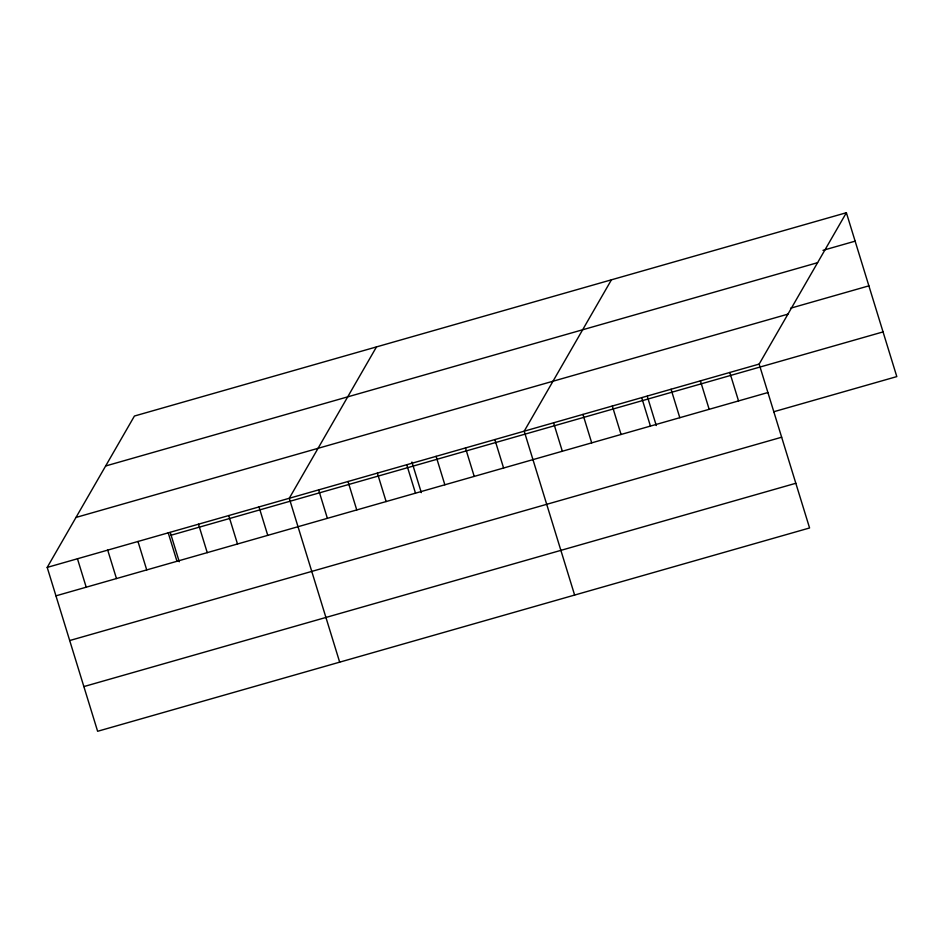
<?xml version="1.0" encoding="UTF-8"?>
<svg xmlns="http://www.w3.org/2000/svg" width="944" height="944" viewBox="0 0 944 944"><rect width="100%" height="100%" fill="white"/><g stroke="black" fill="none" stroke-linecap="round" stroke-linejoin="round"><path stroke-width="1.42" d="M846.379 212.719L759.153 364.089L809.574 527.967L97.621 731.281L47.2 567.403L134.426 416.033L846.379 212.719L896.8 376.597L773.738 411.749M376.491 346.908L289.265 498.279L339.675 662.157M611.441 279.813L524.203 431.184L574.625 595.062M822.967 250.349L855.134 241.157M105.645 465.982L817.598 262.68M790.565 308.216L868.881 285.855M75.98 517.442L787.945 314.14M47.2 567.403L759.153 364.089M171.1 535.213L883.053 331.91M55.944 595.841L767.909 392.539M69.703 640.539L781.656 437.225M83.863 686.583L795.816 483.281M729.783 372.479L738.538 400.917M700.413 380.869L709.168 409.307M671.054 389.247L679.798 417.696M647.277 396.291L656.269 425.532M641.684 397.636L650.428 426.074M612.314 406.026L621.058 434.464M582.944 414.416L591.699 442.854M553.573 422.794L562.329 451.244M494.845 439.574L503.589 468.012M465.475 447.952L474.218 476.401M436.104 456.341L444.848 484.779M411.914 462.029L421.319 492.626M406.734 464.731L415.49 493.169M377.364 473.121L386.12 501.559M348.006 481.499L356.749 509.937M318.635 489.889L327.379 518.327M259.01 506.916L267.754 535.354M228.743 515.554L237.499 543.992M198.488 524.191L207.243 552.641M170.262 532.499L179.266 561.751M168.233 532.841L176.976 561.279M137.977 541.478L146.721 569.916M107.71 550.116L116.466 578.554M77.455 558.754L86.211 587.203"/></g></svg>
